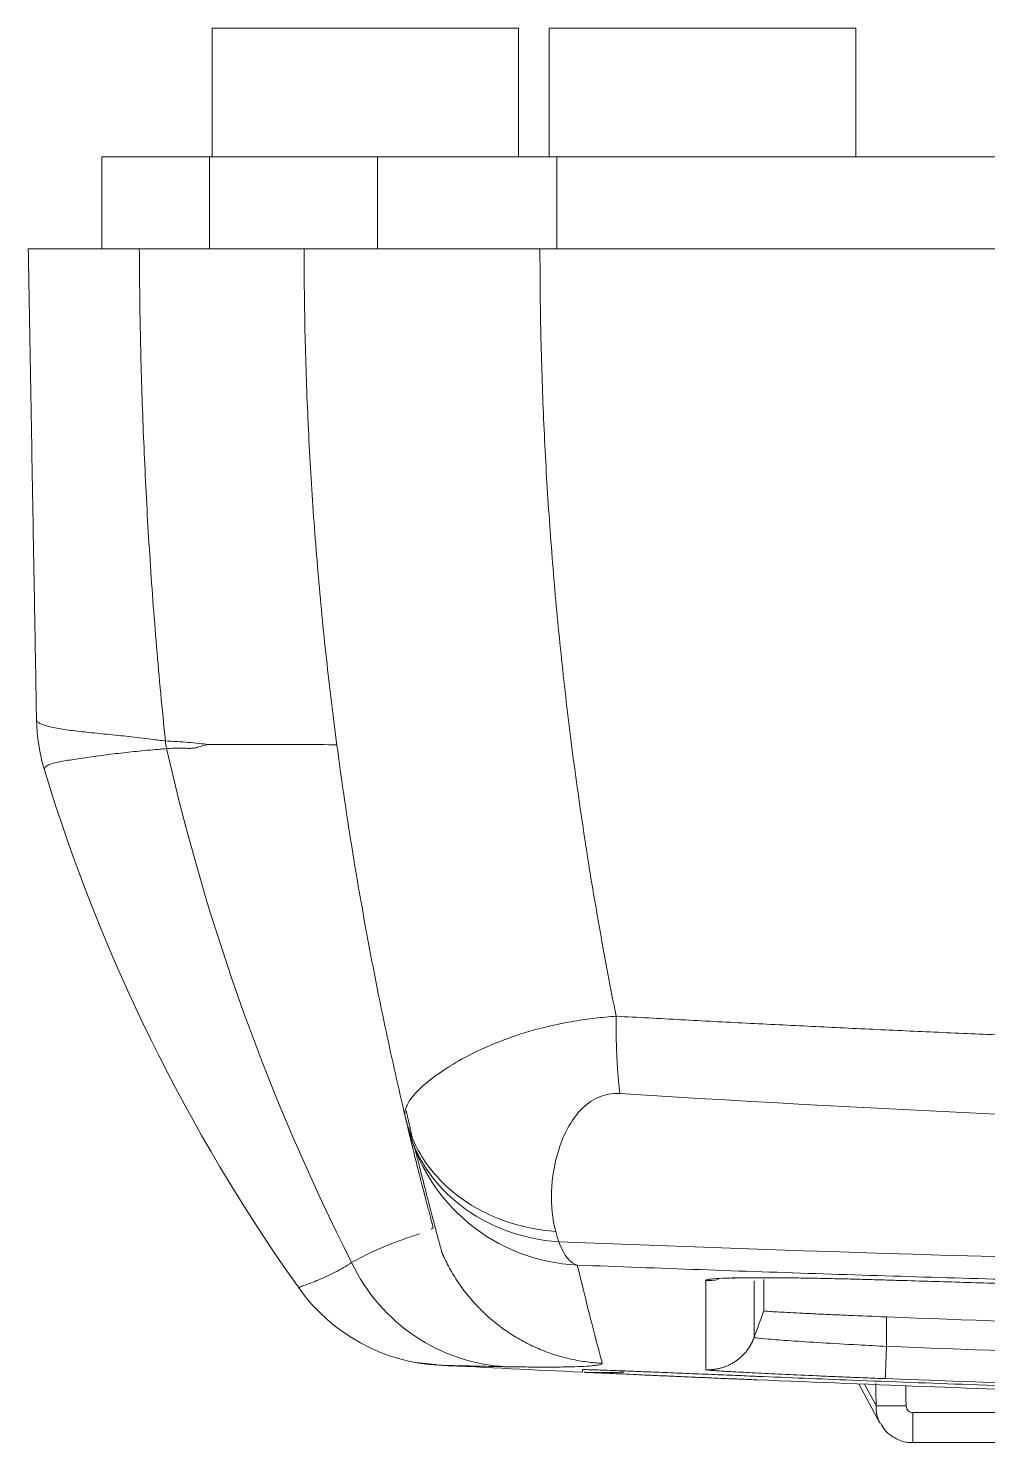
# Model space of a CAD drawing. Header units: millimetres. Extents: x -2408 to -1447, y -915 to -594.
# Drawn here: x -1643.76 to -1628.11, y -902.81 to -879.72 of the extents above; entities that cross this region are included whole.
import ezdxf

# ---------------------------------------------------------------- set-up
doc = ezdxf.new("R2010")
doc.units = ezdxf.units.MM
doc.layers.add('5', color=7, linetype='CONTINUOUS', true_color=0xffffff)

msp = doc.modelspace()

# ---------------------------------------------------------------- linework, layer by layer
at = {"layer": '5', "color": 7, "linetype": 'Continuous', "lineweight": 5}
for p, q in [((-1640.765, -879.716, 35), (-1640.765, -881.816, 35)), ((-1640.765, -881.816, 35), (-1640.765, -879.716, 35)), ((-1640.765, -879.716, 35), (-1635.765, -879.716, 35)), ((-1635.765, -881.817, 35), (-1635.765, -879.716, 35)), ((-1635.765, -879.716, 35), (-1635.765, -881.817, 35)), ((-1635.265, -881.816, 35), (-1635.265, -879.716, 35)), ((-1635.265, -879.716, 35), (-1630.265, -879.716, 35)), ((-1630.265, -879.716, 35), (-1630.265, -881.817, 35)), ((-1642.565, -883.316, 35), (-1642.565, -881.816, 35)), ((-1640.807, -881.816, 35), (-1638.065, -881.816, 35)), ((-1638.065, -883.316, 35), (-1638.065, -881.816, 35)), ((-1638.065, -881.816, 35), (-1635.14, -881.816, 35)), ((-1635.14, -883.316, 35), (-1635.14, -881.816, 35)), ((-1635.14, -881.816, 35), (-1611.165, -881.816, 35)), ((-1641.953, -883.316, 35), (-1639.265, -883.316, 35)), ((-1635.417, -883.316, 35), (-1639.265, -883.316, 35)), ((-1610.215, -883.316, 35), (-1635.417, -883.316, 35)), ((-1632.71, -901.616, 35), (-1632.71, -900.159, 35)), ((-1631.765, -900.144, 35), (-1631.765, -900.655, 35)), ((-1634.726, -901.655, 35), (-1634.726, -901.655, 35)), ((-1630.215, -901.845, 35), (-1629.869, -902.486, 35)), ((-1630.124, -901.849, 35), (-1629.932, -902.202, 35))]:
    msp.add_line(p, q, dxfattribs=at)
at = {"layer": '5', "color": 7, "linetype": 'Continuous', "lineweight": 5, "extrusion": (3.85186e-34, 6.12303e-17, -1)}
msp.add_arc((1606.265, -289.316, -35), 613, 272.661123, 272.87885, dxfattribs=at)
at = {"layer": '5', "color": 7, "linetype": 'Continuous', "lineweight": 5}
for centre, major_axis, ratio, start_param, end_param in [((-1640.631, -890.951, 35), (-3, -0.052), 0.999896, 0.000139, 0.276561), ((-1634.667, -896.913, 35), (-2.918, -0.695), 0.867617, 6.283159, 7.500983), ((-1634.667, -896.913, 35), (2.918, 0.695), 0.999357, 3.141593, 4.432065), ((-1634.667, -896.913, 35), (-0.114, -2.998), 0.237811, 5.782129, 6.247694), ((-1635.811, -898.57, 35), (0.051, 3), 0.989684, 2.034749, 3.109802), ((-1636.902, -898.547, 35), (0.151, 2.996), 0.999987, 2.237464, 3.141592), ((-1632.675, -899.36, 35), (-0.8, 0), 0.999458, 1.527527, 1.777446), ((-1606.265, -289.234, 35), (613, 0), 0.999964, 4.674015, 4.712389), ((-1629.443, -902.194, 35), (-0.5, -0.007), 0.01745, 0.208467, 1.570537), ((-1629.333, -902.307, 35), (0, -0.5), 0.000013, 4.729842, 6.280249)]:
    msp.add_ellipse(centre, major_axis=major_axis, ratio=ratio, start_param=start_param, end_param=end_param, dxfattribs=at)
for points, knots in [([(-1642.565, -881.816, 35), (-1642.565, -881.816, 35), (-1642.418, -881.816, 35), (-1641.829, -881.816, 35), (-1641.391, -881.816, 35), (-1640.807, -881.816, 35)], [0, 0, 0, 0, 0.5, 0.5, 1, 1, 1, 1]), ([(-1643.765, -883.316, 35), (-1643.765, -883.316, 35), (-1643.614, -883.316, 35), (-1643.159, -883.316, 35), (-1642.97, -883.316, 35), (-1642.517, -883.316, 35), (-1642.253, -883.316, 35), (-1641.952, -883.316, 35)], [0, 0, 0, 0, 0.5, 0.5, 0.75, 0.75, 1, 1, 1, 1]), ([(-1641.954, -883.316, 35), (-1641.952, -883.545, 35), (-1641.949, -884.006, 35), (-1641.937, -884.701, 35), (-1641.92, -885.405, 35), (-1641.896, -886.119, 35), (-1641.866, -886.841, 35), (-1641.829, -887.572, 35), (-1641.785, -888.311, 35), (-1641.733, -889.059, 35), (-1641.673, -889.816, 35), (-1641.606, -890.58, 35), (-1641.554, -891.092, 35), (-1641.529, -891.349, 35)], [0, 0, 0, 0, 0.085112, 0.171365, 0.258766, 0.347321, 0.437036, 0.527917, 0.61997, 0.713199, 0.80761, 0.903209, 1, 1, 1, 1]), ([(-1637.616, -897.483, 35), (-1637.67, -897.251, 35), (-1637.777, -896.787, 35), (-1637.929, -896.089, 35), (-1638.073, -895.39, 35), (-1638.209, -894.688, 35), (-1638.336, -893.985, 35), (-1638.456, -893.281, 35), (-1638.567, -892.575, 35), (-1638.67, -891.868, 35), (-1638.765, -891.16, 35), (-1638.852, -890.45, 35), (-1638.931, -889.74, 35), (-1639.001, -889.029, 35), (-1639.063, -888.316, 35), (-1639.117, -887.603, 35), (-1639.163, -886.89, 35), (-1639.2, -886.176, 35), (-1639.229, -885.461, 35), (-1639.25, -884.747, 35), (-1639.262, -884.032, 35), (-1639.264, -883.555, 35), (-1639.265, -883.316, 35)], [0, 0, 0, 0, 0.0504, 0.100737, 0.151014, 0.201236, 0.251405, 0.301524, 0.351599, 0.401631, 0.451624, 0.501582, 0.551508, 0.601407, 0.65128, 0.701133, 0.750967, 0.800788, 0.850598, 0.900401, 0.950201, 1, 1, 1, 1]), ([(-1634.174, -895.845, 35), (-1634.22, -895.614, 35), (-1634.311, -895.153, 35), (-1634.437, -894.459, 35), (-1634.557, -893.763, 35), (-1634.668, -893.068, 35), (-1634.772, -892.371, 35), (-1634.868, -891.674, 35), (-1634.957, -890.976, 35), (-1635.037, -890.278, 35), (-1635.11, -889.581, 35), (-1635.175, -888.883, 35), (-1635.232, -888.185, 35), (-1635.282, -887.487, 35), (-1635.324, -886.79, 35), (-1635.358, -886.094, 35), (-1635.384, -885.398, 35), (-1635.403, -884.703, 35), (-1635.415, -884.01, 35), (-1635.416, -883.547, 35), (-1635.417, -883.316, 35)], [0, 0, 0, 0, 0.056437, 0.112768, 0.168995, 0.225117, 0.281134, 0.337047, 0.392856, 0.448562, 0.504167, 0.559669, 0.61507, 0.670368, 0.725564, 0.780657, 0.835647, 0.890535, 0.945319, 1, 1, 1, 1]), ([(-1643.631, -891.003, 35), (-1643.63, -891.009, 35), (-1643.629, -891.02, 35), (-1643.618, -891.035, 35), (-1643.602, -891.05, 35), (-1643.572, -891.067, 35), (-1643.52, -891.089, 35), (-1643.411, -891.12, 35), (-1643.228, -891.159, 35), (-1642.945, -891.195, 35), (-1642.623, -891.226, 35), (-1642.276, -891.264, 35), (-1641.969, -891.295, 35), (-1641.75, -891.323, 35), (-1641.626, -891.339, 35), (-1641.564, -891.346, 35), (-1641.529, -891.349, 35)], [0, 0, 0, 0, 0.046181, 0.091536, 0.136116, 0.179964, 0.259469, 0.339312, 0.480902, 0.608038, 0.721697, 0.823605, 0.915665, 0.958757, 0.977072, 1, 1, 1, 1]), ([(-1643.503, -891.82, 35), (-1643.503, -891.815, 35), (-1643.503, -891.805, 35), (-1643.497, -891.79, 35), (-1643.481, -891.769, 35), (-1643.437, -891.739, 35), (-1643.327, -891.704, 35), (-1643.135, -891.67, 35), (-1642.866, -891.627, 35), (-1642.558, -891.583, 35), (-1642.226, -891.546, 35), (-1641.933, -891.513, 35), (-1641.719, -891.495, 35), (-1641.599, -891.485, 35), (-1641.538, -891.478, 35), (-1641.508, -891.474, 35)], [0, 0, 0, 0, 0.04046, 0.081238, 0.122335, 0.221699, 0.339033, 0.480513, 0.607674, 0.723861, 0.823198, 0.915352, 0.958577, 0.979591, 1, 1, 1, 1]), ([(-1641.529, -891.349, 35), (-1641.464, -891.353, 35), (-1641.337, -891.36, 35), (-1641.156, -891.374, 35), (-1640.984, -891.392, 35), (-1640.874, -891.403, 35), (-1640.819, -891.408, 35)], [0, 0, 0, 0, 0.259462, 0.506021, 0.755118, 1, 1, 1, 1]), ([(-1640.82, -891.408, 35), (-1640.832, -891.409, 35), (-1640.859, -891.412, 35), (-1640.899, -891.423, 35), (-1640.94, -891.435, 35), (-1640.983, -891.45, 35), (-1641.031, -891.464, 35), (-1641.087, -891.471, 35), (-1641.155, -891.473, 35), (-1641.236, -891.469, 35), (-1641.355, -891.466, 35), (-1641.447, -891.471, 35), (-1641.508, -891.474, 35)], [0, 0, 0, 0, 0.057854, 0.125478, 0.188647, 0.251597, 0.327212, 0.410599, 0.501849, 0.626253, 0.750766, 1, 1, 1, 1]), ([(-1637.62, -897.417, 35), (-1637.62, -897.41, 35), (-1637.616, -897.382, 35), (-1637.602, -897.33, 35), (-1637.565, -897.253, 35), (-1637.5, -897.16, 35), (-1637.355, -896.997, 35), (-1637.085, -896.779, 35), (-1636.634, -896.504, 35), (-1636.13, -896.269, 35), (-1635.626, -896.096, 35), (-1635.204, -895.991, 35), (-1634.865, -895.925, 35), (-1634.523, -895.874, 35), (-1634.289, -895.854, 35), (-1634.174, -895.845, 35)], [0, 0, 0, 0, 0.017237, 0.062234, 0.114037, 0.172831, 0.23876, 0.40007, 0.521533, 0.654432, 0.768067, 0.82886, 0.887715, 0.944719, 1, 1, 1, 1]), ([(-1634.174, -895.845, 35), (-1633.82, -895.864, 35), (-1633.113, -895.903, 35), (-1632.049, -895.958, 35), (-1630.984, -896.011, 35), (-1629.918, -896.062, 35), (-1628.851, -896.111, 35), (-1627.782, -896.157, 35), (-1626.712, -896.201, 35), (-1625.642, -896.243, 35), (-1624.57, -896.282, 35), (-1623.497, -896.32, 35), (-1622.424, -896.355, 35), (-1621.349, -896.387, 35), (-1620.274, -896.418, 35), (-1619.198, -896.446, 35), (-1618.122, -896.472, 35), (-1617.045, -896.496, 35), (-1615.968, -896.517, 35), (-1614.891, -896.536, 35), (-1613.813, -896.553, 35), (-1612.735, -896.568, 35), (-1611.656, -896.58, 35), (-1610.578, -896.591, 35), (-1609.5, -896.598, 35), (-1608.421, -896.604, 35), (-1607.343, -896.608, 35), (-1606.624, -896.608, 35), (-1606.265, -896.608, 35)], [0, 0, 0, 0, 0.038639, 0.077262, 0.115868, 0.154458, 0.193032, 0.23159, 0.270134, 0.308663, 0.347177, 0.385676, 0.424162, 0.462635, 0.501094, 0.53954, 0.577973, 0.616394, 0.654804, 0.693201, 0.731587, 0.769962, 0.808327, 0.846681, 0.885025, 0.923359, 0.961684, 1, 1, 1, 1]), ([(-1635.158, -899.358, 35), (-1635.213, -899.158, 35), (-1635.237, -898.938, 35), (-1635.221, -898.48, 35), (-1635.182, -898.24, 35), (-1635.067, -897.892, 35), (-1635.02, -897.777, 35), (-1634.903, -897.562, 35), (-1634.833, -897.461, 35), (-1634.669, -897.288, 35), (-1634.574, -897.217, 35), (-1634.359, -897.123, 35), (-1634.24, -897.102, 35), (-1634.113, -897.109, 35)], [0, 0, 0, 0, 0.25, 0.25, 0.5, 0.5, 0.625, 0.625, 0.75, 0.75, 0.875, 0.875, 1, 1, 1, 1]), ([(-1637.616, -897.483, 35), (-1637.618, -897.47, 35), (-1637.622, -897.449, 35), (-1637.621, -897.426, 35), (-1637.62, -897.417, 35)], [0, 0, 0, 0, 0.601959, 1, 1, 1, 1]), ([(-1637.586, -897.608, 35), (-1637.591, -897.588, 35), (-1637.601, -897.547, 35), (-1637.611, -897.504, 35), (-1637.616, -897.483, 35)], [0, 0, 0, 0, 0.507364, 1, 1, 1, 1]), ([(-1637.16, -899.291, 35), (-1637.165, -899.271, 35), (-1637.176, -899.232, 35), (-1637.194, -899.162, 35), (-1637.215, -899.084, 35), (-1637.238, -898.996, 35), (-1637.264, -898.899, 35), (-1637.291, -898.793, 35), (-1637.321, -898.677, 35), (-1637.353, -898.553, 35), (-1637.387, -898.419, 35), (-1637.423, -898.275, 35), (-1637.461, -898.123, 35), (-1637.501, -897.961, 35), (-1637.542, -897.791, 35), (-1637.571, -897.669, 35), (-1637.586, -897.608, 35)], [0, 0, 0, 0, 0.071163, 0.142365, 0.213608, 0.284891, 0.356215, 0.427579, 0.498985, 0.570433, 0.641922, 0.713452, 0.785025, 0.856641, 0.928299, 1, 1, 1, 1]), ([(-1637.58, -897.631, 35), (-1637.571, -897.672, 35), (-1637.562, -897.708, 35), (-1637.538, -897.806, 35), (-1637.529, -897.845, 35), (-1637.527, -897.854, 35)], [0, 0, 0, 0, 0.308251, 0.308251, 1, 1, 1, 1]), ([(-1637.512, -897.806, 35), (-1637.46, -897.933, 35), (-1637.395, -898.058, 35), (-1637.172, -898.4, 35), (-1636.982, -898.604, 35), (-1636.532, -898.948, 35), (-1636.272, -899.086, 35), (-1635.725, -899.281, 35), (-1635.438, -899.338, 35), (-1635.158, -899.358, 35)], [0, 0, 0, 0, 0.15325, 0.15325, 0.4355, 0.4355, 0.71775, 0.71775, 1, 1, 1, 1]), ([(-1637.19, -899.322, 35), (-1637.184, -899.319, 35), (-1637.165, -899.307, 35), (-1637.162, -899.297, 35), (-1637.16, -899.291, 35)], [0, 0, 0, 0, 0.294572, 1, 1, 1, 1]), ([(-1638.489, -899.867, 35), (-1638.439, -899.839, 35), (-1638.341, -899.784, 35), (-1638.189, -899.709, 35), (-1638.039, -899.64, 35), (-1637.89, -899.578, 35), (-1637.746, -899.523, 35), (-1637.612, -899.474, 35), (-1637.49, -899.433, 35), (-1637.419, -899.409, 35), (-1637.386, -899.397, 35), (-1637.384, -899.397, 35)], [0, 0, 0, 0, 0.122007, 0.244241, 0.366658, 0.489215, 0.616188, 0.747356, 0.868037, 0.995291, 1, 1, 1, 1]), ([(-1606.265, -900.086, 35), (-1611.119, -900.086, 35), (-1615.975, -900.038, 35), (-1625.614, -899.851, 35), (-1630.398, -899.711, 35), (-1635.11, -899.529, 35)], [0, 0, 0, 0, 0.5, 0.5, 1, 1, 1, 1]), ([(-1606.265, -900.453, 35), (-1606.634, -900.453, 35), (-1607.374, -900.452, 35), (-1608.482, -900.45, 35), (-1609.59, -900.446, 35), (-1610.697, -900.44, 35), (-1611.804, -900.433, 35), (-1612.91, -900.424, 35), (-1614.016, -900.413, 35), (-1615.121, -900.401, 35), (-1616.225, -900.387, 35), (-1617.329, -900.371, 35), (-1618.432, -900.354, 35), (-1619.535, -900.336, 35), (-1620.952, -900.309, 35), (-1622.681, -900.274, 35), (-1624.718, -900.226, 35), (-1626.749, -900.173, 35), (-1628.774, -900.115, 35), (-1630.792, -900.052, 35), (-1632.804, -899.983, 35), (-1634.139, -899.933, 35), (-1634.807, -899.908, 35)], [0, 0, 0, 0, 0.038474, 0.076932, 0.115377, 0.153813, 0.192242, 0.230668, 0.269094, 0.307523, 0.345959, 0.384404, 0.422863, 0.461337, 0.499831, 0.571341, 0.642797, 0.71422, 0.785632, 0.857052, 0.928501, 1, 1, 1, 1]), ([(-1632.71, -900.159, 35), (-1632.709, -900.157, 35), (-1632.707, -900.153, 35), (-1632.694, -900.147, 35), (-1632.672, -900.142, 35), (-1632.642, -900.138, 35), (-1632.577, -900.13, 35), (-1632.444, -900.122, 35), (-1632.22, -900.116, 35), (-1632.047, -900.114, 35), (-1631.971, -900.114, 35)], [0, 0, 0, 0, 0.075504, 0.150678, 0.225686, 0.300693, 0.375863, 0.608591, 0.84176, 1, 1, 1, 1]), ([(-1632.28, -900.119, 35), (-1632.277, -900.119, 35), (-1632.2, -900.118, 35), (-1632, -900.113, 35), (-1631.684, -900.114, 35), (-1631.549, -900.115, 35)], [0, 0, 0, 0, 0.024311, 0.632804, 1, 1, 1, 1]), ([(-1631.971, -900.114, 35), (-1631.914, -900.114, 35), (-1631.697, -900.113, 35), (-1631.338, -900.116, 35), (-1630.891, -900.123, 35), (-1630.537, -900.131, 35), (-1630.197, -900.139, 35), (-1629.88, -900.148, 35), (-1629.663, -900.154, 35), (-1629.554, -900.158, 35)], [0, 0, 0, 0, 0.098958, 0.360131, 0.509152, 0.658712, 0.77261, 0.886095, 1, 1, 1, 1]), ([(-1631.923, -901.09, 35), (-1631.923, -901.013, 35), (-1631.923, -900.798, 35), (-1631.923, -900.428, 35), (-1631.923, -900.196, 35), (-1631.923, -900.165, 35)], [0, 0, 0, 0, 0.479567, 0.931763, 1, 1, 1, 1]), ([(-1629.554, -900.158, 35), (-1629.205, -900.168, 35), (-1628.508, -900.19, 35), (-1627.46, -900.22, 35), (-1626.411, -900.249, 35), (-1625.36, -900.277, 35), (-1624.308, -900.303, 35), (-1623.254, -900.328, 35), (-1622.199, -900.351, 35), (-1621.142, -900.373, 35), (-1620.084, -900.393, 35), (-1619.025, -900.412, 35), (-1617.67, -900.434, 35), (-1616.019, -900.458, 35), (-1614.071, -900.481, 35), (-1612.122, -900.499, 35), (-1610.171, -900.511, 35), (-1608.218, -900.519, 35), (-1606.916, -900.52, 35), (-1606.265, -900.521, 35)], [0, 0, 0, 0, 0.045495, 0.090975, 0.136442, 0.1819, 0.227354, 0.272806, 0.31826, 0.363719, 0.409189, 0.454671, 0.50017, 0.583517, 0.666818, 0.750094, 0.833369, 0.916663, 1, 1, 1, 1]), ([(-1631.765, -900.655, 35), (-1631.765, -900.657, 35), (-1631.716, -900.662, 35), (-1631.554, -900.672, 35), (-1631.388, -900.681, 35), (-1631.184, -900.692, 35), (-1630.947, -900.703, 35), (-1630.677, -900.716, 35), (-1630.287, -900.732, 35), (-1629.973, -900.745, 35), (-1629.765, -900.753, 35)], [0, 0, 0, 0, 0.2, 0.3, 0.4, 0.5, 0.6, 0.7, 0.8, 1, 1, 1, 1]), ([(-1629.762, -901.235, 35), (-1629.918, -901.227, 35), (-1630.286, -901.208, 35), (-1630.833, -901.176, 35), (-1631.341, -901.143, 35), (-1631.713, -901.115, 35), (-1631.893, -901.098, 35), (-1631.923, -901.092, 35), (-1631.923, -901.09, 35)], [0, 0, 0, 0, 0.136643, 0.323801, 0.510794, 0.697553, 0.884169, 1, 1, 1, 1]), ([(-1606.265, -901.686, 35), (-1608.866, -901.686, 35), (-1614.123, -901.653, 35), (-1621.956, -901.502, 35), (-1627.187, -901.334, 35), (-1629.762, -901.235, 35)], [0, 0, 0, 0, 0.331987, 0.671085, 1, 1, 1, 1]), ([(-1635.956, -901.567, 35), (-1635.862, -901.568, 35), (-1635.673, -901.571, 35), (-1635.429, -901.573, 35), (-1635.285, -901.573, 35), (-1635.227, -901.572, 35)], [0, 0, 0, 0, 0.369612, 0.738751, 1, 1, 1, 1]), ([(-1635.227, -901.572, 35), (-1635.199, -901.572, 35), (-1635.084, -901.572, 35), (-1634.897, -901.569, 35), (-1634.689, -901.562, 35), (-1634.546, -901.551, 35), (-1634.457, -901.539, 35), (-1634.407, -901.527, 35), (-1634.402, -901.516, 35), (-1634.4, -901.51, 35)], [0, 0, 0, 0, 0.057299, 0.235178, 0.416976, 0.607732, 0.732015, 0.862769, 1, 1, 1, 1]), ([(-1631.873, -901.781, 35), (-1631.949, -901.778, 35), (-1632.108, -901.771, 35), (-1632.366, -901.761, 35), (-1632.645, -901.749, 35), (-1632.948, -901.735, 35), (-1633.277, -901.721, 35), (-1633.582, -901.708, 35), (-1633.842, -901.696, 35), (-1634.071, -901.685, 35), (-1634.273, -901.676, 35), (-1634.447, -901.668, 35), (-1634.57, -901.663, 35), (-1634.648, -901.659, 35), (-1634.68, -901.658, 35), (-1634.693, -901.657, 35), (-1634.693, -901.657, 35)], [0, 0, 0, 0, 0.076737, 0.153474, 0.230212, 0.306949, 0.383686, 0.460423, 0.537161, 0.613898, 0.690635, 0.767372, 0.84411, 0.920847, 0.997584, 1, 1, 1, 1]), ([(-1632.328, -901.645, 35), (-1632.388, -901.642, 35), (-1632.484, -901.636, 35), (-1632.589, -901.629, 35), (-1632.658, -901.623, 35), (-1632.701, -901.619, 35), (-1632.707, -901.617, 35), (-1632.71, -901.616, 35)], [0, 0, 0, 0, 0.243806, 0.433699, 0.621816, 0.809977, 1, 1, 1, 1]), ([(-1629.783, -901.761, 35), (-1629.837, -901.759, 35), (-1629.947, -901.755, 35), (-1630.11, -901.748, 35), (-1630.271, -901.742, 35), (-1630.431, -901.735, 35), (-1630.589, -901.729, 35), (-1630.745, -901.722, 35), (-1631.028, -901.71, 35), (-1631.419, -901.692, 35), (-1631.866, -901.67, 35), (-1632.157, -901.655, 35), (-1632.294, -901.647, 35), (-1632.328, -901.645, 35)], [0, 0, 0, 0, 0.053409, 0.106434, 0.159239, 0.211991, 0.264858, 0.318008, 0.371604, 0.55878, 0.745858, 0.932402, 1, 1, 1, 1]), ([(-1606.265, -902.316, 35), (-1607.054, -902.316, 35), (-1608.626, -902.314, 35), (-1610.972, -902.3, 35), (-1613.296, -902.278, 35), (-1615.596, -902.247, 35), (-1617.874, -902.208, 35), (-1620.57, -902.152, 35), (-1623.358, -902.081, 35), (-1626.305, -901.991, 35), (-1629.033, -901.896, 35), (-1630.908, -901.82, 35), (-1631.873, -901.781, 35)], [0, 0, 0, 0, 0.092472, 0.184062, 0.274769, 0.364594, 0.453536, 0.541596, 0.680328, 0.780216, 0.886907, 1, 1, 1, 1]), ([(-1631.872, -901.724, 35), (-1631.357, -901.745, 35), (-1630.203, -901.792, 35), (-1628.285, -901.864, 35), (-1625.623, -901.956, 35), (-1622.805, -902.038, 35), (-1619.615, -902.115, 35), (-1616.617, -902.174, 35), (-1613.268, -902.221, 35), (-1609.84, -902.252, 35), (-1607.479, -902.256, 35), (-1606.265, -902.258, 35)], [0, 0, 0, 0, 0.060353, 0.135279, 0.224778, 0.372362, 0.465513, 0.598488, 0.723492, 0.857827, 1, 1, 1, 1]), ([(-1629.443, -902.202, 35), (-1629.443, -902.207, 35), (-1629.443, -902.212, 35), (-1629.44, -902.229, 35), (-1629.437, -902.241, 35), (-1629.425, -902.264, 35), (-1629.417, -902.275, 35), (-1629.401, -902.291, 35), (-1629.393, -902.297, 35), (-1629.375, -902.308, 35), (-1629.364, -902.312, 35), (-1629.346, -902.315, 35), (-1629.34, -902.316, 35), (-1629.333, -902.316, 35)], [0, 0, 0, 0, 0.081799, 0.081799, 0.295864, 0.295864, 0.523311, 0.523311, 0.68717, 0.68717, 0.888657, 0.888657, 1, 1, 1, 1]), ([(-1629.333, -902.316, 35), (-1629, -902.316, 35), (-1628.666, -902.316, 35), (-1627, -902.316, 35), (-1625.666, -902.316, 35), (-1619, -902.316, 35), (-1613.666, -902.316, 35), (-1607.825, -902.316, 35), (-1607.318, -902.316, 35), (-1606.81, -902.316, 35)], [0, 0, 0, 0, 0.044399, 0.044399, 0.221997, 0.221997, 0.932387, 0.932387, 1, 1, 1, 1]), ([(-1629.858, -902.485, 35), (-1629.84, -902.526, 35), (-1629.778, -902.633, 35), (-1629.613, -902.75, 35), (-1629.445, -902.811, 35), (-1629.353, -902.803, 35), (-1629.334, -902.8, 35)], [0, 0, 0, 0, 0.201093, 0.575005, 0.908026, 1, 1, 1, 1])]:
    msp.add_open_spline(points, degree=3, knots=knots, dxfattribs=at)
for points, degree in [([(-1640.807, -883.316, 35), (-1640.807, -881.816, 35)], 1), ([(-1643.765, -883.316, 35), (-1643.755, -883.867, 35), (-1643.736, -884.957, 35), (-1643.708, -886.579, 35), (-1643.681, -888.135, 35), (-1643.655, -889.619, 35), (-1643.639, -890.547, 35), (-1643.631, -891.003, 35)], 3), ([(-1643.627, -891.105, 35), (-1643.627, -891.114, 35)], 1), ([(-1641.529, -891.349, 35), (-1641.523, -891.391, 35), (-1641.516, -891.433, 35), (-1641.508, -891.474, 35)], 3), ([(-1638.489, -899.867, 35), (-1639.823, -897.231, 35), (-1640.848, -894.396, 35), (-1641.508, -891.474, 35)], 3), ([(-1640.819, -891.408, 35), (-1639.436, -891.41, 35), (-1638.731, -891.411, 35), (-1638.731, -891.413, 35)], 3), ([(-1643.502, -891.825, 35), (-1643.502, -891.824, 35), (-1643.502, -891.822, 35), (-1643.503, -891.82, 35)], 3), ([(-1639.348, -900.284, 35), (-1641.176, -897.713, 35), (-1642.585, -894.844, 35), (-1643.502, -891.825, 35)], 3), ([(-1634.113, -897.109, 35), (-1624.974, -897.671, 35), (-1615.617, -897.953, 35), (-1606.265, -897.953, 35)], 3), ([(-1637.616, -897.483, 35), (-1637.59, -897.59, 35), (-1637.556, -897.699, 35), (-1637.512, -897.806, 35)], 3), ([(-1637.598, -897.391, 35), (-1637.494, -897.857, 35)], 1), ([(-1637.448, -898.04, 35), (-1637.124, -899.327, 35), (-1637.01, -899.718, 35)], 2), ([(-1635.11, -899.529, 35), (-1635.118, -899.503, 35), (-1635.134, -899.447, 35), (-1635.15, -899.388, 35), (-1635.158, -899.358, 35)], 3), ([(-1639.349, -900.281, 35), (-1639.35, -900.275, 35), (-1639.329, -900.262, 35), (-1639.254, -900.235, 35), (-1639.149, -900.198, 35), (-1639.026, -900.15, 35), (-1638.893, -900.091, 35), (-1638.756, -900.024, 35), (-1638.62, -899.949, 35), (-1638.532, -899.895, 35), (-1638.489, -899.867, 35)], 3), ([(-1634.4, -901.51, 35), (-1634.422, -901.427, 35), (-1634.484, -901.198, 35), (-1634.622, -900.664, 35), (-1634.742, -900.181, 35), (-1634.807, -899.908, 35)], 3), ([(-1639.348, -900.284, 35), (-1639.349, -900.283, 35), (-1639.349, -900.282, 35), (-1639.349, -900.281, 35)], 3), ([(-1631.923, -901.09, 35), (-1631.87, -900.945, 35), (-1631.818, -900.8, 35), (-1631.765, -900.655, 35)], 3), ([(-1629.762, -901.235, 35), (-1629.763, -901.075, 35), (-1629.764, -900.914, 35), (-1629.765, -900.753, 35)], 3), ([(-1629.765, -900.753, 35), (-1627.155, -900.853, 35), (-1621.934, -901.021, 35), (-1614.1, -901.171, 35), (-1608.877, -901.204, 35), (-1606.265, -901.204, 35)], 3), ([(-1637.442, -901.498, 35), (-1637.006, -901.545, 35)], 1), ([(-1637.377, -901.509, 35), (-1637.376, -901.509, 35)], 1), ([(-1637.052, -901.543, 35), (-1637.049, -901.543, 35), (-1637.019, -901.544, 35), (-1636.926, -901.546, 35), (-1636.797, -901.55, 35), (-1636.644, -901.553, 35), (-1636.476, -901.557, 35), (-1636.301, -901.56, 35), (-1636.126, -901.564, 35), (-1636.012, -901.566, 35), (-1635.956, -901.567, 35)], 3), ([(-1634.721, -901.656, 35), (-1634.721, -901.655, 35), (-1634.721, -901.641, 35), (-1634.721, -901.615, 35)], 3), ([(-1634.716, -901.615, 35), (-1634.716, -901.614, 35), (-1634.71, -901.614, 35), (-1634.684, -901.614, 35), (-1634.637, -901.615, 35), (-1634.559, -901.617, 35), (-1634.444, -901.621, 35), (-1634.282, -901.626, 35), (-1634.064, -901.634, 35), (-1633.781, -901.646, 35), (-1633.434, -901.659, 35), (-1633.033, -901.676, 35), (-1632.611, -901.693, 35), (-1632.217, -901.709, 35), (-1631.983, -901.719, 35), (-1631.872, -901.724, 35)], 3), ([(-1634.68, -901.658, 35), (-1634.454, -901.67, 35), (-1634.041, -901.655, 35)], 2), ([(-1629.932, -902.202, 35), (-1629.934, -902.082, 35), (-1629.936, -901.961, 35), (-1629.937, -901.84, 35)], 3), ([(-1629.448, -901.878, 35), (-1629.446, -901.986, 35), (-1629.445, -902.094, 35), (-1629.443, -902.202, 35)], 3), ([(-1629.866, -902.49, 35), (-1629.914, -902.404, 35), (-1629.937, -902.304, 35), (-1629.932, -902.202, 35)], 3), ([(-1629.333, -902.806, 35), (-1583.195, -902.802, 35)], 1)]:
    msp.add_open_spline(points, degree=degree, dxfattribs=at)
for points, weights in [([(-1634.174, -895.845, 35), (-1634.178, -896.31, 35), (-1634.157, -896.739, 35), (-1634.113, -897.109, 35)], [1.01182960168, 0.994675749114, 0.996177722783, 1.01633552269]), ([(-1637.019, -899.698, 35), (-1637.003, -899.735, 35), (-1636.986, -899.772, 35), (-1636.968, -899.808, 35)], [1.06556500357, 1.06190551502, 1.05839921631, 1.05504610744]), ([(-1636.968, -899.808, 35), (-1636.475, -900.84, 35), (-1635.524, -901.459, 35), (-1634.4, -901.51, 35)], [1.05504610744, 0.968448124653, 0.984026448758, 1.10178107976]), ([(-1632.112, -901.384, 35), (-1632.026, -901.3, 35), (-1631.963, -901.2, 35), (-1631.923, -901.09, 35)], [1.00924818788, 1.02405983998, 1.05666295356, 1.10705752863]), ([(-1629.783, -901.761, 35), (-1629.782, -901.758, 35), (-1629.775, -901.558, 35), (-1629.762, -901.235, 35)], [1.0892645756, 0.964581644475, 0.970514636936, 1.10706355298]), ([(-1632.71, -901.616, 35), (-1632.487, -901.625, 35), (-1632.275, -901.546, 35), (-1632.112, -901.384, 35)], [1.10707196635, 1.01471207724, 0.982104166684, 1.00924823469])]:
    msp.add_rational_spline(points, weights, degree=3, dxfattribs=at)

doc.saveas('drawing.dxf')
